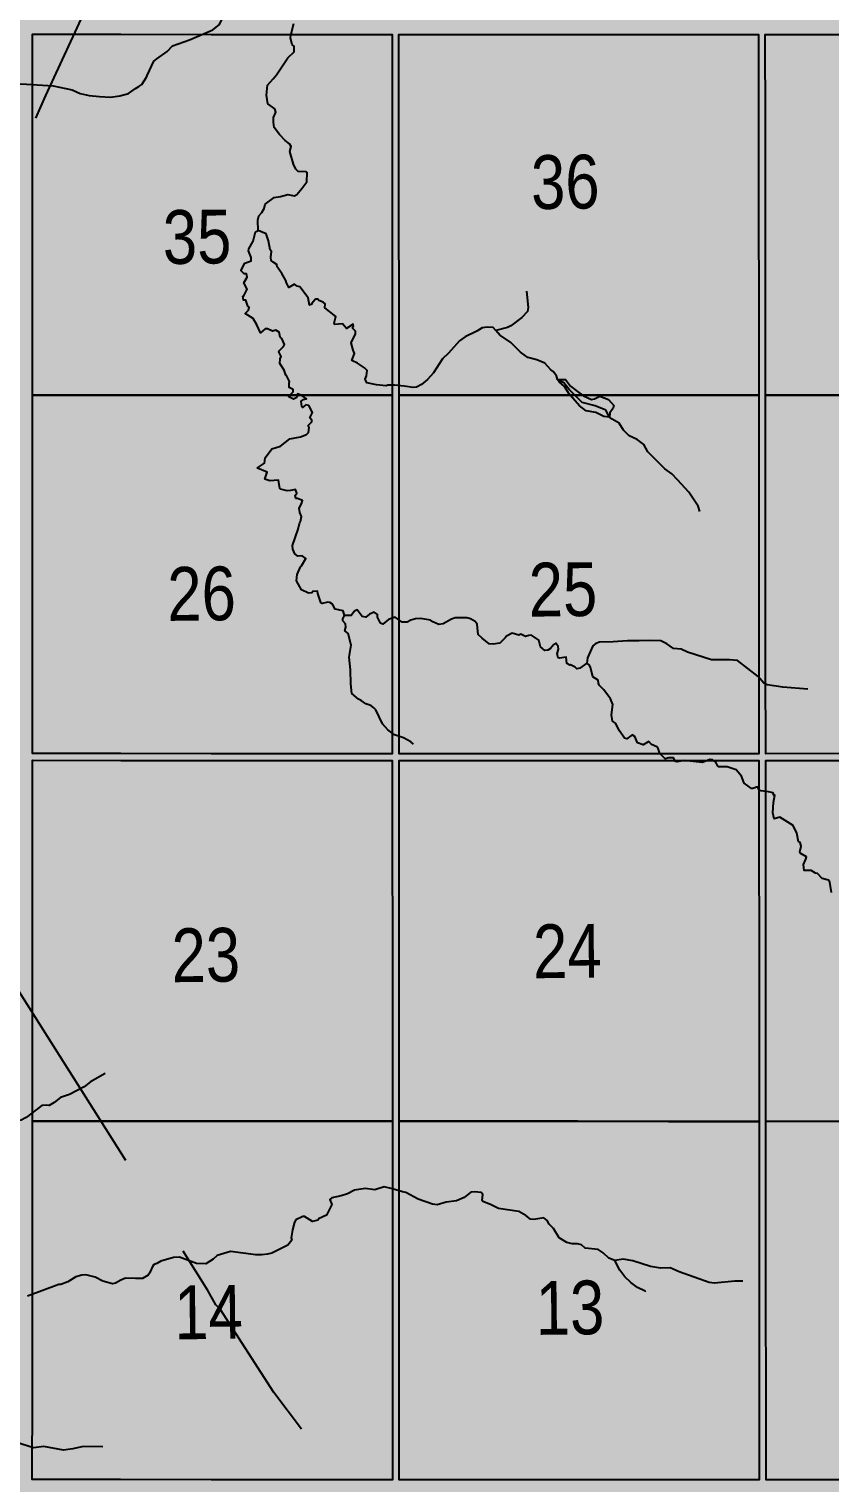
# Model space of a CAD drawing. Extents: x 405326 to 424052, y 6044755 to 6062236.
# Drawn here: x 416824.2 to 416942.9, y 6050905.8 to 6051121.4 of the extents above; entities that cross this region are included whole.
import ezdxf

# ---------------------------------------------------------------- set-up
doc = ezdxf.new("R2010")
doc.units = 0
doc.header["$LTSCALE"] = 5
doc.linetypes.add('DASHED2', pattern=[9.525, 6.35, -3.175])
for name, color, linetype in [('P-PROPOSED', 10, 'Continuous'), ('Quarters', 8, 'Continuous'), ('RoadSeg', 57, 'DASHED2'), ('T-WATER', 160, 'Continuous')]:
    doc.layers.add(name, color=color, linetype=linetype)
doc.layers.add('ROUTE-MAP-BACKGROUND-H', color=7, linetype='Continuous', true_color=0xf0ebff)
doc.styles.add('120', font='ARIALN.TTF', dxfattribs={"height": 13})

msp = doc.modelspace()

# ---------------------------------------------------------------- hatches: boundary and pattern name
at = {"layer": 'ROUTE-MAP-BACKGROUND-H'}
h = msp.add_hatch(color=256, dxfattribs=at)
h.dxf.hatch_style = 1
h.paths.add_polyline_path([(417500.313, 6050470.993), (417499.828, 6050583.719), (417489.556, 6051448.866), (416064.545, 6051448.577), (416073.609, 6050477.938), (416071.924, 6050150.968), (416104.424, 6050150.804), (416615.018, 6050150.686), (416614.752, 6050098.449), (417501.84, 6050099.469), (417600.187, 6050099.469), (417600.187, 6050157.259), (417501.84, 6050157.777)])

# ---------------------------------------------------------------- linework, layer by layer
at = {"layer": 'P-PROPOSED', "color": 90, "const_width": 1.999, "flags": 128}
msp.add_lwpolyline([(416805.699, 6051005.468), (416842.886, 6050946.737), (416850.703, 6050934.326), (416851.847, 6050932.188), (416852.493, 6050931.536), (416860.443, 6050919.162), (416877.217, 6050897.094)], dxfattribs=at)
at = {"layer": 'Quarters', "flags": 128}
for points in [[(416878.025, 6051067.099), (416864.609, 6051067.107), (416851.193, 6051067.114), (416837.777, 6051067.122), (416824.695, 6051067.13), (416824.698, 6051080.508), (416824.7, 6051093.886), (416824.702, 6051107.264), (416824.705, 6051120.642), (416837.782, 6051120.635), (416851.193, 6051120.627), (416864.604, 6051120.619), (416878.015, 6051120.611), (416878.018, 6051107.233), (416878.02, 6051093.855), (416878.022, 6051080.477)], [(416932.358, 6051067.096), (416918.942, 6051067.097), (416905.526, 6051067.097), (416892.11, 6051067.098), (416879.028, 6051067.099), (416879.026, 6051080.477), (416879.023, 6051093.855), (416879.021, 6051107.233), (416879.019, 6051120.611), (416892.095, 6051120.61), (416905.507, 6051120.61), (416918.918, 6051120.609), (416932.329, 6051120.609), (416932.336, 6051107.23), (416932.343, 6051093.852), (416932.351, 6051080.474)], [(416986.7, 6051067.183), (416973.282, 6051067.161), (416959.864, 6051067.14), (416946.445, 6051067.118), (416933.361, 6051067.097), (416933.354, 6051080.476), (416933.347, 6051093.854), (416933.34, 6051107.232), (416933.333, 6051120.61), (416946.412, 6051120.631), (416959.825, 6051120.652), (416973.239, 6051120.674), (416986.652, 6051120.695), (416986.664, 6051107.317), (416986.676, 6051093.939), (416986.688, 6051080.561)], [(416878.025, 6051067.099), (416878.027, 6051053.721), (416878.029, 6051040.343), (416878.031, 6051026.965), (416878.033, 6051013.922), (416864.612, 6051013.93), (416851.191, 6051013.938), (416837.77, 6051013.945), (416824.684, 6051013.953), (416824.687, 6051026.996), (416824.69, 6051040.374), (416824.692, 6051053.752), (416824.695, 6051067.13), (416837.777, 6051067.122), (416851.193, 6051067.114), (416864.609, 6051067.107)], [(416932.358, 6051067.096), (416932.365, 6051053.718), (416932.372, 6051040.34), (416932.379, 6051026.961), (416932.386, 6051013.918), (416918.965, 6051013.919), (416905.544, 6051013.92), (416892.123, 6051013.921), (416879.037, 6051013.922), (416879.035, 6051026.965), (416879.033, 6051040.343), (416879.03, 6051053.721), (416879.028, 6051067.099), (416892.11, 6051067.098), (416905.526, 6051067.097), (416918.942, 6051067.097)], [(416986.7, 6051067.183), (416986.712, 6051053.805), (416986.724, 6051040.427), (416986.737, 6051027.049), (416986.749, 6051014.005), (416973.325, 6051013.984), (416959.902, 6051013.962), (416946.479, 6051013.941), (416933.39, 6051013.92), (416933.383, 6051026.963), (416933.375, 6051040.341), (416933.368, 6051053.719), (416933.361, 6051067.097), (416946.445, 6051067.118), (416959.864, 6051067.14), (416973.282, 6051067.161)], [(416878.042, 6050959.408), (416864.616, 6050959.416), (416851.19, 6050959.424), (416837.764, 6050959.431), (416824.672, 6050959.439), (416824.675, 6050972.816), (416824.678, 6050986.194), (416824.681, 6050999.572), (416824.684, 6051012.95), (416837.77, 6051012.942), (416851.191, 6051012.935), (416864.612, 6051012.927), (416878.033, 6051012.919), (416878.035, 6050999.541), (416878.038, 6050986.164), (416878.04, 6050972.786)], [(416932.415, 6050959.403), (416918.989, 6050959.404), (416905.563, 6050959.405), (416892.137, 6050959.407), (416879.045, 6050959.408), (416879.043, 6050972.786), (416879.041, 6050986.164), (416879.039, 6050999.541), (416879.037, 6051012.919), (416892.123, 6051012.918), (416905.545, 6051012.917), (416918.966, 6051012.916), (416932.387, 6051012.915), (416932.394, 6050999.537), (416932.401, 6050986.159), (416932.408, 6050972.781)], [(416986.799, 6050959.49), (416973.37, 6050959.468), (416959.942, 6050959.447), (416946.513, 6050959.425), (416933.419, 6050959.404), (416933.412, 6050972.782), (416933.404, 6050986.16), (416933.397, 6050999.538), (416933.39, 6051012.916), (416946.479, 6051012.937), (416959.903, 6051012.959), (416973.326, 6051012.98), (416986.749, 6051013.002), (416986.762, 6050999.624), (416986.774, 6050986.246), (416986.786, 6050972.868)], [(416878.042, 6050959.408), (416878.044, 6050946.031), (416878.046, 6050932.653), (416878.049, 6050919.275), (416878.051, 6050906.232), (416864.62, 6050906.24), (416851.188, 6050906.248), (416837.758, 6050906.255), (416824.661, 6050906.262), (416824.664, 6050919.306), (416824.667, 6050932.683), (416824.669, 6050946.061), (416824.672, 6050959.439), (416837.764, 6050959.431), (416851.19, 6050959.424), (416864.616, 6050959.416)], [(416932.415, 6050959.403), (416932.423, 6050946.025), (416932.43, 6050932.647), (416932.437, 6050919.269), (416932.445, 6050906.225), (416919.013, 6050906.227), (416905.582, 6050906.229), (416892.151, 6050906.23), (416879.054, 6050906.232), (416879.052, 6050919.275), (416879.05, 6050932.653), (416879.048, 6050946.03), (416879.045, 6050959.408), (416892.137, 6050959.407), (416905.563, 6050959.405), (416918.989, 6050959.404)], [(416986.799, 6050959.49), (416986.811, 6050946.112), (416986.823, 6050932.734), (416986.836, 6050919.356), (416986.848, 6050906.312), (416973.414, 6050906.291), (416959.981, 6050906.269), (416946.547, 6050906.248), (416933.448, 6050906.227), (416933.441, 6050919.27), (416933.434, 6050932.648), (416933.426, 6050946.026), (416933.419, 6050959.404), (416946.513, 6050959.425), (416959.942, 6050959.447), (416973.37, 6050959.468)]]:
    msp.add_lwpolyline(points, close=True, dxfattribs=at)
at = {"layer": 'RoadSeg', "flags": 128}
for points in [[(416796.376, 6051075.973), (416802.63, 6051077.604), (416812.099, 6051079.769), (416812.627, 6051080.013), (416813.017, 6051080.421), (416826.66, 6051111.555), (416836.171, 6051132.088), (416837.043, 6051133.337)], [(417341.519, 6050375.19), (417329.199, 6050389.764), (417321.435, 6050398.181), (417316.643, 6050402.903), (417314.345, 6050404.617), (417311.853, 6050406.027), (417308.126, 6050407.644), (417304.876, 6050408.74), (417302.936, 6050409.23), (417298.429, 6050409.966), (417280.349, 6050412.308), (417273.474, 6050412.33), (417249.176, 6050412.408), (417245.702, 6050413.099), (417243.286, 6050414.046), (417241.034, 6050415.162), (417238.472, 6050416.737), (417236.241, 6050418.386), (417233.256, 6050421.084), (417204.052, 6050458.351), (417194.381, 6050471.2), (417180.643, 6050489.256), (417160.385, 6050515.509), (417155.418, 6050522.19), (417149.128, 6050530.075), (417148.336, 6050531.355), (417147.983, 6050532.28), (417147.787, 6050533.673), (417148.067, 6050536.141), (417151.835, 6050546.669), (417152.943, 6050549.355), (417153.649, 6050552.098), (417153.717, 6050553.63), (417153.501, 6050555.954), (417152.997, 6050557.74), (417152.295, 6050559.422), (417150.946, 6050561.823), (417150.091, 6050562.935), (417144.056, 6050569.68), (417128.208, 6050587.39), (417126.533, 6050589.483), (417121.733, 6050594.572), (417120.503, 6050596.109), (417099.714, 6050633.23), (417086.824, 6050655.747), (417080.472, 6050666.525), (417033.765, 6050748.843), (417012.154, 6050787.078), (417010.568, 6050789.673), (417007.902, 6050792.977), (417006.852, 6050793.886), (417004.258, 6050795.361), (416987.188, 6050803.216), (416963.945, 6050813.467), (416933.435, 6050827.456), (416930.005, 6050829.146), (416928.115, 6050830.404), (416926.383, 6050832.064), (416920.84, 6050839.232), (416891.182, 6050878.793), (416877.217, 6050897.094), (416860.443, 6050919.162), (416852.493, 6050931.536), (416851.847, 6050932.188), (416850.703, 6050934.326), (416842.886, 6050946.737), (416805.699, 6051005.468), (416802.949, 6051009.602), (416800.938, 6051011.855), (416799.685, 6051012.86), (416798.338, 6051013.629), (416792.153, 6051016.559), (416789.639, 6051017.436), (416773.589, 6051024.281), (416766.399, 6051027.521), (416759.113, 6051030.627), (416748.056, 6051035.781), (416745.81, 6051036.598), (416744.875, 6051036.745)]]:
    msp.add_lwpolyline(points, dxfattribs=at)
at = {"layer": 'T-WATER', "flags": 128}
for points in [[(416842.852, 6051116.783), (416843.114, 6051116.979), (416844.629, 6051118.111), (416845.462, 6051118.951), (416847.95, 6051119.823), (416851.442, 6051121.292), (416852.344, 6051122.044), (416852.899, 6051123.103), (416853.803, 6051123.847), (416855.057, 6051124.187), (416855.858, 6051125.012), (416856.55, 6051126.794)], [(416858.143, 6051091.543), (416858.074, 6051093.048), (416858.266, 6051093.728), (416858.665, 6051094.197), (416859.012, 6051094.804), (416859.206, 6051095.422), (416860.51, 6051096.442), (416861.467, 6051096.581), (416862.52, 6051096.861), (416863.536, 6051096.694), (416863.853, 6051096.883), (416864.642, 6051097.778), (416865.365, 6051098.771), (416865.39, 6051100.12), (416865.265, 6051100.226), (416864.069, 6051100.289), (416863.742, 6051100.645), (416863.401, 6051101.396), (416862.824, 6051103.251), (416863.02, 6051104.021), (416862.784, 6051104.369), (416862.161, 6051104.89), (416861.329, 6051105.772), (416860.533, 6051106.79), (416860.425, 6051107.59), (416860.435, 6051108.314), (416860.755, 6051109.095), (416860.602, 6051109.561), (416859.588, 6051110.337), (416859.356, 6051111.594), (416859.504, 6051113.073), (416860.385, 6051114.024), (416860.843, 6051114.604), (416862.54, 6051117.166), (416863.491, 6051118.051), (416863.471, 6051118.861), (416863.164, 6051119.074), (416862.956, 6051120.1), (416862.993, 6051120.527), (416863.443, 6051122.23)], [(416812.204, 6051113.034), (416813.593, 6051113.171), (416818.507, 6051113.013), (416819.902, 6051113.237), (416822.983, 6051113.314), (416827.747, 6051113.019), (416830.58, 6051112.419), (416831.767, 6051111.859), (416833.089, 6051111.566), (416834.614, 6051111.394), (416836.233, 6051111.318), (416837.651, 6051111.51), (416838.901, 6051111.857), (416839.973, 6051112.617), (416840.438, 6051112.895), (416840.915, 6051113.18), (416841.573, 6051114.268), (416841.697, 6051114.536), (416842.674, 6051116.65), (416842.852, 6051116.783)], [(416870.928, 6051034.419), (416870.769, 6051035.114), (416869.548, 6051035.381), (416869.161, 6051036.125), (416868.747, 6051036.347), (416868.466, 6051036.394), (416867.637, 6051036.193), (416867.435, 6051036.378), (416866.994, 6051037.704), (416866.944, 6051038.04), (416866.194, 6051037.979), (416866.089, 6051037.8), (416865.627, 6051037.72), (416864.585, 6051038.247), (416863.836, 6051039.551), (416863.943, 6051040.493), (416864.402, 6051041.663), (416864.573, 6051041.783), (416865.223, 6051042.863), (416864.658, 6051043.271), (416864.049, 6051043.243), (416863.585, 6051043.595), (416863.291, 6051044.282), (416863.214, 6051044.82), (416864.095, 6051047.232), (416864.257, 6051048.082), (416864.405, 6051048.386), (416864.565, 6051049.12), (416864.341, 6051049.708), (416864.218, 6051050.365), (416864.551, 6051050.995), (416864.718, 6051051.504), (416863.959, 6051051.765), (416863.732, 6051051.767), (416863.617, 6051052.247), (416863.865, 6051052.592), (416863.697, 6051053.119), (416862.946, 6051052.951), (416862.431, 6051052.928), (416861.448, 6051053.149), (416861.373, 6051053.247), (416861.137, 6051054.483), (416859.868, 6051054.382), (416859.121, 6051054.639), (416859.481, 6051055.671), (416858.046, 6051056.261), (416858.025, 6051056.354), (416859.077, 6051057.033), (416859.184, 6051057.816), (416860.194, 6051059.153), (416861.436, 6051059.535), (416862.86, 6051060.642), (416864.425, 6051060.915), (416865.295, 6051061.296), (416865.622, 6051061.576), (416865.707, 6051062.328), (416865.561, 6051062.635), (416866.109, 6051063.15), (416866.12, 6051063.39), (416865.782, 6051063.738), (416866.225, 6051064.526), (416865.649, 6051065.603), (416865.224, 6051065.657), (416864.736, 6051065.266), (416864.603, 6051065.447), (416864.533, 6051066.24), (416864.866, 6051066.462), (416865.308, 6051066.593), (416864.611, 6051067.051), (416863.974, 6051067.293), (416863.865, 6051066.753), (416863.38, 6051066.533), (416862.714, 6051066.868), (416862.693, 6051066.975), (416863.333, 6051067.61), (416863.348, 6051067.939), (416862.762, 6051068.252), (416862.741, 6051068.939), (416862.807, 6051069.147), (416862.364, 6051070.017), (416862.265, 6051070.061), (416862.003, 6051070.826), (416861.365, 6051071.801), (416861.415, 6051072.514), (416861.568, 6051072.824), (416861.204, 6051073.562), (416861.237, 6051073.682), (416861.907, 6051074.315), (416862.059, 6051074.611), (416861.639, 6051075.538), (416861.416, 6051075.701), (416861.279, 6051076.479), (416860.777, 6051076.75), (416860.27, 6051076.62), (416859.538, 6051076.929), (416859.205, 6051076.936), (416858.493, 6051076.354), (416857.969, 6051077.548), (416857.406, 6051078.489), (416856.224, 6051079.248), (416856.69, 6051079.715), (416856.816, 6051080.158), (416856.623, 6051080.327), (416856.317, 6051081.199), (416855.966, 6051081.21), (416855.848, 6051081.784), (416855.999, 6051081.865), (416856.504, 6051082.856), (416855.997, 6051083.759), (416856.537, 6051084.615), (416856.396, 6051085.13), (416856.093, 6051085.094), (416855.634, 6051085.553), (416855.613, 6051085.67), (416856.162, 6051086.679), (416857.125, 6051087.051), (416857.118, 6051087.53), (416856.698, 6051088.498), (416856.746, 6051088.833), (416857.405, 6051089.956), (416857.749, 6051091.317), (416858.143, 6051091.543)], [(416893.389, 6051076.726), (416892.972, 6051077.15), (416892.153, 6051077.199), (416891.359, 6051077.113), (416890.578, 6051076.619), (416888.825, 6051075.759), (416887.981, 6051075.189), (416886.349, 6051073.335), (416885.45, 6051072.526), (416884.124, 6051070.414), (416883.272, 6051069.458), (416882.373, 6051068.68), (416881.627, 6051068.317), (416881.116, 6051068.228), (416879.791, 6051068.456), (416878.349, 6051068.6), (416877.38, 6051068.6), (416877.128, 6051068.475), (416875.666, 6051068.663), (416874.233, 6051068.951), (416874.017, 6051069.507), (416874.207, 6051069.996), (416874.311, 6051070.776), (416873.893, 6051071.166), (416872.879, 6051071.862), (416872.042, 6051072.233), (416872.441, 6051073.312), (416872.231, 6051073.791), (416871.932, 6051074.888), (416872.574, 6051076.207), (416872.592, 6051076.59), (416872.145, 6051077.061), (416872.261, 6051077.342), (416872.23, 6051077.663), (416871.226, 6051077.013), (416870.633, 6051077.675), (416869.475, 6051077.605), (416869.393, 6051077.783), (416869.664, 6051078.802), (416868.052, 6051080.09), (416868.057, 6051080.65), (416867.79, 6051080.919), (416867.138, 6051081.134), (416866.988, 6051081.339), (416866.653, 6051081.364), (416866.099, 6051080.725), (416866.089, 6051080.629), (416865.751, 6051080.456), (416865.576, 6051081.538), (416864.332, 6051083.185), (416863.933, 6051083.26), (416863.529, 6051083.563), (416862.698, 6051083.107), (416862.34, 6051083.752), (416862.262, 6051084.111), (416861.651, 6051085.171), (416860.943, 6051086.167), (416860.897, 6051086.515), (416860.368, 6051086.833), (416860.087, 6051087.097), (416860.037, 6051087.586), (416860.112, 6051088.434), (416859.938, 6051088.656), (416859.678, 6051090.017), (416859.314, 6051091.045), (416858.143, 6051091.543)], [(416897.923, 6051082.529), (416898.154, 6051080.137), (416898.055, 6051079.522), (416897.219, 6051078.632), (416895.624, 6051077.419), (416895.136, 6051077.166), (416893.389, 6051076.726)], [(416902.541, 6051069.435), (416902.37, 6051070), (416901.9, 6051070.64), (416901.538, 6051070.866), (416900.653, 6051071.853), (416899.483, 6051072.347), (416898.129, 6051072.714), (416897.057, 6051073.514), (416895.604, 6051074.923), (416894.073, 6051075.942), (416894.048, 6051075.964), (416893.389, 6051076.726)], [(416910.244, 6051063.867), (416909.674, 6051064.882), (416908.104, 6051065.522), (416906.199, 6051066.029), (416904.264, 6051067.965), (416903.486, 6051068.958), (416902.541, 6051069.435)], [(416923.62, 6051049.842), (416923.36, 6051050.628), (416921.98, 6051052.727), (416920.335, 6051054.566), (416919.452, 6051055.437), (416918.422, 6051056.171), (416915.909, 6051058.7), (416915.31, 6051059.799), (416914.357, 6051060.556), (416913.147, 6051061.069), (416912.29, 6051061.903), (416911.681, 6051062.971), (416910.652, 6051063.55), (416910.244, 6051063.867)], [(416881.155, 6051015.343), (416880.782, 6051015.696), (416879.669, 6051016.297), (416878.379, 6051016.71), (416877.356, 6051017.459), (416876.562, 6051018.382), (416875.593, 6051020.426), (416875.315, 6051020.755), (416874.85, 6051021.085), (416874.09, 6051021.346), (416873.413, 6051021.825), (416873.024, 6051022.009), (416872.029, 6051022.854), (416871.873, 6051024.277), (416871.845, 6051026.35), (416871.618, 6051028.233), (416871.936, 6051030.05), (416871.488, 6051031.758), (416870.973, 6051032.157), (416871.165, 6051032.708), (416871.111, 6051033.185), (416870.708, 6051033.649), (416870.718, 6051033.922), (416870.928, 6051034.419)], [(416906.865, 6051027.36), (416905.839, 6051026.617), (416905.387, 6051026.54), (416905.168, 6051026.775), (416904.473, 6051027.107), (416904.331, 6051027.059), (416903.896, 6051027.309), (416903.805, 6051028.273), (416902.835, 6051028.085), (416902.603, 6051028.148), (416902.476, 6051028.771), (416902.669, 6051029.437), (416902.602, 6051029.824), (416902.276, 6051030.34), (416901.992, 6051030.124), (416901.489, 6051029.524), (416901.107, 6051029.277), (416900.666, 6051029.218), (416900.009, 6051029.782), (416899.736, 6051030.787), (416898.653, 6051031.496), (416898.272, 6051031.489), (416897.789, 6051031.34), (416897.105, 6051031.673), (416896.797, 6051031.529), (416895.814, 6051031.82), (416894.948, 6051031.39), (416894.781, 6051031.109), (416893.995, 6051030.338), (416892.974, 6051030.182), (416892.38, 6051030.25), (416891.369, 6051031.066), (416890.764, 6051031.629), (416890.609, 6051033.152), (416890.333, 6051033.544), (416889.644, 6051033.925), (416889.095, 6051034.104), (416887.362, 6051034.108), (416886.815, 6051033.874), (416885.595, 6051033.172), (416884.906, 6051033.119), (416884.049, 6051033.475), (416883.707, 6051033.75), (416882.237, 6051033.982), (416881.46, 6051033.945), (416880.778, 6051033.738), (416880.243, 6051033.421), (416879.491, 6051033.438), (416878.44, 6051034.194), (416877.468, 6051033.855), (416876.636, 6051033.164), (416876.292, 6051033.292), (416875.86, 6051034.201), (416875.837, 6051034.594), (416875.34, 6051034.903), (416874.648, 6051034.623), (416874.109, 6051034.162), (416873.575, 6051034.279), (416872.826, 6051035.297), (416872.42, 6051035.087), (416871.951, 6051034.434), (416870.928, 6051034.419)], [(416939.626, 6051023.487), (416935.957, 6051023.781), (416933.589, 6051024.155), (416933.118, 6051024.41), (416932.277, 6051025.38), (416929.217, 6051027.773), (416928.01, 6051027.864), (416925.337, 6051027.855), (416921.816, 6051028.98), (416920.84, 6051029.463), (416919.72, 6051029.56), (416918.735, 6051030.247), (416917.868, 6051030.666), (416916.2, 6051030.735), (416914.623, 6051030.655), (416912.889, 6051030.674), (416910.753, 6051030.515), (416908.768, 6051030.465), (416908.213, 6051030.29), (416907.786, 6051029.946), (416906.989, 6051028.15), (416906.865, 6051027.36)], [(416943.137, 6050993.353), (416942.91, 6050994.862), (416942.703, 6050995.166), (416941.753, 6050995.42), (416941.071, 6050996.162), (416940.793, 6050996.228), (416940.11, 6050996.594), (416939.114, 6050996.624), (416939.019, 6050997.514), (416939.366, 6050998.301), (416939.419, 6050998.634), (416938.526, 6050999.201), (416938.446, 6050999.39), (416938.638, 6051000.21), (416938.518, 6051000.764), (416938.278, 6051000.876), (416938.018, 6051002.152), (416937.486, 6051003.307), (416935.5, 6051004.523), (416934.631, 6051004.266), (416934.47, 6051005.176), (416934.55, 6051006.719), (416934.728, 6051007.8), (416934.589, 6051007.782), (416934.49, 6051008.147), (416933.825, 6051008.297), (416932.65, 6051008.421), (416932.439, 6051008.509), (416932.159, 6051009.023), (416931.509, 6051008.79), (416931.296, 6051008.792), (416930.183, 6051009.541), (416929.783, 6051010.611), (416929.019, 6051011.521), (416927.677, 6051011.963), (416926.419, 6051012.008), (416926.271, 6051012.093), (416925.997, 6051012.696), (416925.491, 6051013.045), (416925.109, 6051013.055), (416924.038, 6051012.643), (416921.27, 6051012.901), (416920.286, 6051012.728), (416920.029, 6051012.768), (416919.737, 6051013.313), (416919.035, 6051013.327), (416918.5, 6051013.187), (416917.68, 6051013.98), (416917.431, 6051014.713), (416917.26, 6051014.954), (416916.447, 6051015.319), (416916.061, 6051015.732), (416915.205, 6051015.247), (416914.398, 6051015.527), (416913.973, 6051016.477), (416913.576, 6051016.709), (416912.817, 6051016.123), (416912.449, 6051016.249), (416911.718, 6051017.35), (416911.129, 6051018.462), (416910.695, 6051018.762), (416910.544, 6051019.693), (416910.742, 6051021.225), (416910.379, 6051022.064), (416909.376, 6051023.392), (416908.724, 6051024.118), (416908.603, 6051024.384), (416908.542, 6051024.855), (416907.76, 6051025.359), (416907.438, 6051026.766), (416907.203, 6051027.122), (416906.865, 6051027.36)], [(416835.462, 6050966.517), (416833.275, 6050965.257), (416832.329, 6050964.534), (416830.194, 6050963.36), (416828.834, 6050962.96), (416827.918, 6050962.22), (416827.181, 6050961.74), (416826.753, 6050961.813), (416826.073, 6050961.762), (416823.752, 6050959.96), (416823.02, 6050959.594), (416820.895, 6050959.326), (416819.721, 6050958.702), (416818.515, 6050958.268), (416817.59, 6050957.848)], [(416911.035, 6050938.763), (416910.138, 6050939.116), (416909.295, 6050939.918), (416908.571, 6050940.394), (416906.628, 6050940.578), (416906.073, 6050941.084), (416905.477, 6050941.23), (416904.717, 6050941.228), (416903.929, 6050941.446), (416902.779, 6050942.137), (416901.956, 6050943.505), (416901.278, 6050944.128), (416901.011, 6050944.71), (416900.511, 6050945.07), (416899.029, 6050944.835), (416898.542, 6050944.871), (416897.835, 6050945.429), (416896.793, 6050946.05), (416893.781, 6050946.484), (416892.591, 6050947.076), (416891.473, 6050947.522), (416891.362, 6050947.649), (416891.443, 6050948.561), (416891.193, 6050948.859), (416890.24, 6050948.936), (416889.696, 6050948.887), (416888.686, 6050948.11), (416887.567, 6050947.593), (416886.04, 6050947.436), (416884.699, 6050947.027), (416883.992, 6050947.107), (416881.882, 6050947.849), (416880.026, 6050948.867), (416879.538, 6050948.931), (416878.085, 6050949.415), (416876.815, 6050949.689), (416875.45, 6050949.255), (416874.013, 6050949.433), (416872.442, 6050949.208), (416871.398, 6050948.663), (416870.472, 6050948.354), (416869.052, 6050948.08), (416868.775, 6050947.821), (416869.066, 6050947.065), (416868.295, 6050945.497), (416867.088, 6050944.925), (416866.975, 6050944.746), (416866.177, 6050944.568), (416865.027, 6050945.302), (416864.781, 6050945.313), (416863.742, 6050944.815), (416863.537, 6050944.471), (416863.214, 6050943.288), (416863.017, 6050942.109), (416863.119, 6050941.783), (416862.546, 6050941.017), (416860.162, 6050939.875), (416859.515, 6050939.685), (416858.71, 6050939.596), (416857.806, 6050939.602), (416854.044, 6050940.117), (416852.06, 6050939.496), (416851.489, 6050938.943), (416850.38, 6050938.266), (416848.987, 6050938.306), (416846.498, 6050939.276), (416845.603, 6050939.228), (416843.705, 6050938.643), (416843.101, 6050938.333), (416842.838, 6050938.198)], [(416842.838, 6050938.198), (416842.575, 6050938.062), (416842.04, 6050936.887), (416841.837, 6050936.59), (416841.007, 6050936.081), (416839.951, 6050936.11), (416838.484, 6050936.149), (416837.772, 6050935.862), (416836.971, 6050935.4), (416836.548, 6050935.308), (416835.139, 6050935.7), (416833.988, 6050936.291), (416832.616, 6050936.633), (416832.017, 6050936.6), (416831.099, 6050936.347), (416829.907, 6050935.613), (416828.889, 6050935.188), (416828.601, 6050935.199), (416823.962, 6050933.482)], [(416929.994, 6050935.691), (416928.803, 6050935.721), (416925.812, 6050935.391), (416925.004, 6050935.497), (416920.559, 6050937.074), (416919.234, 6050937.657), (416917.812, 6050937.622), (416916.336, 6050937.848), (416913.672, 6050938.69), (416912.268, 6050938.981), (416911.035, 6050938.763)], [(416915.642, 6050934.107), (416915.526, 6050934.224), (416914.382, 6050934.768), (416913.379, 6050935.514), (416912.491, 6050936.351), (416911.753, 6050937.329), (416911.035, 6050938.763)], [(416835.136, 6050911.121), (416832.198, 6050911.19), (416830.647, 6050910.852), (416829.269, 6050910.651), (416826.367, 6050911.179), (416824.845, 6050910.994), (416822.156, 6050911.797), (416819.696, 6050912.781), (416819.221, 6050913.208), (416818.148, 6050913.878), (416817.656, 6050914.032), (416815.873, 6050914.057), (416815.403, 6050913.892), (416814.417, 6050913.971), (416811.709, 6050914.593), (416809.198, 6050915.472), (416807.007, 6050916.614), (416806.347, 6050917.325)]]:
    msp.add_lwpolyline(points, dxfattribs=at)
msp.add_lwpolyline([(416910.244, 6051063.867), (416909.389, 6051063.952), (416908.226, 6051064.524), (416906.789, 6051064.804), (416905.8, 6051065.531), (416905.491, 6051065.878), (416904.388, 6051067.121), (416904.185, 6051067.349), (416903.54, 6051068.394), (416902.795, 6051069.108), (416902.541, 6051069.435), (416903.717, 6051069.436), (416904.446, 6051068.465), (416905.491, 6051067.676), (416906.226, 6051067.121), (416906.36, 6051067.02), (416907.579, 6051066.471), (416908.014, 6051066.574), (416908.789, 6051066.94), (416910.062, 6051066.49), (416910.883, 6051065.573), (416910.798, 6051065.206), (416910.277, 6051064.468), (416910.244, 6051063.867)], close=True, dxfattribs=at)

# ---------------------------------------------------------------- texts
at = {"layer": 'RoadSeg', "style": '120'}
for s, height, rotation, p in [('36', 7.9742, 0.67212, (416898.645, 6051094.706)), ('35', 7.9742, 0.67212, (416844.053, 6051086.561)), ('26', 7.9742, 0.67212, (416844.724, 6051033.628)), ('25', 7.9742, 0.67212, (416898.302, 6051034.257)), ('67-4-6', 39.871, 1.17937, (416696.046, 6050946.374)), ('23', 7.9742, 0.67212, (416845.353, 6050980.033)), ('24', 7.9742, 0.67212, (416898.954, 6050980.62)), ('14', 7.9742, 0.67212, (416845.756, 6050927.055)), ('13', 7.9742, 0.67212, (416899.345, 6050927.726))]:
    msp.add_text(s, height=height, rotation=rotation, dxfattribs=at).set_placement(p)

doc.saveas('drawing.dxf')
